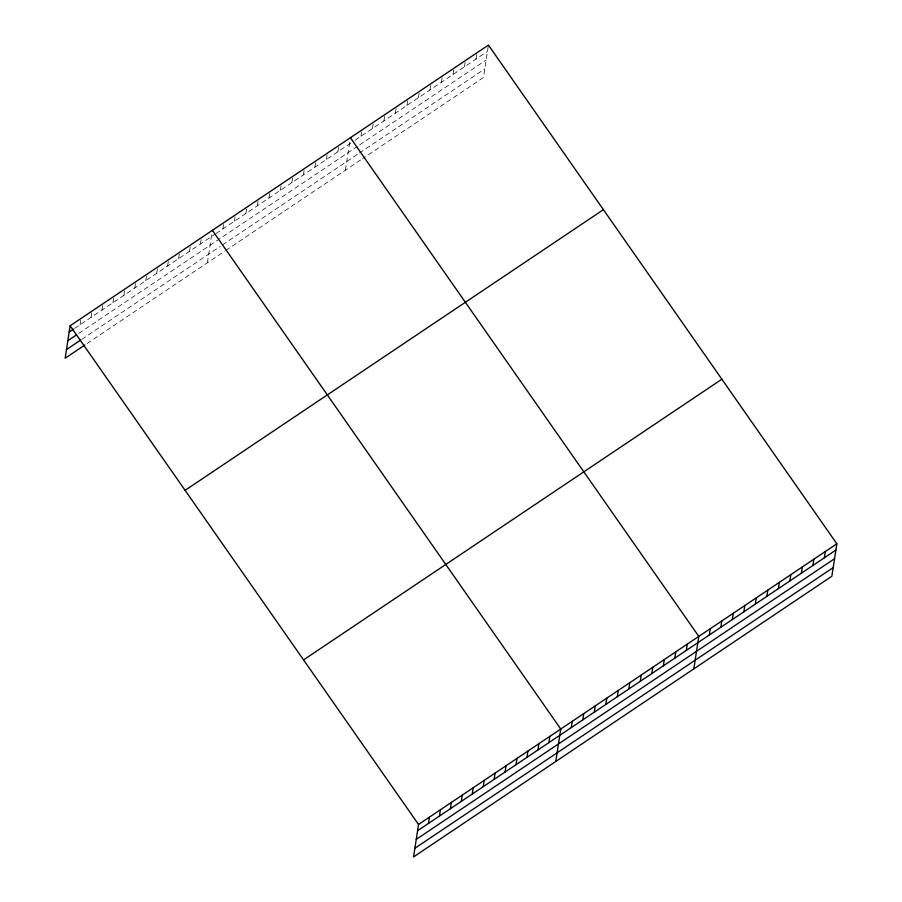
<?xml version="1.0" encoding="UTF-8"?>
<svg xmlns="http://www.w3.org/2000/svg" width="902" height="902" viewBox="0 0 902 902"><rect width="100%" height="100%" fill="white"/><g stroke="black" fill="none" stroke-linecap="round" stroke-linejoin="round"><path stroke-width="0.68" stroke-dasharray="4.51 3.38" d="M80.109 324.709L81.067 318.429M91.046 317.369L92.004 311.089M101.982 310.029L102.952 303.748M112.93 302.689L113.889 296.408M123.867 295.349L124.826 289.068M134.804 288.009L135.774 281.728M145.752 280.669L146.71 274.388M156.689 273.329L157.647 267.048M167.625 265.989L168.584 259.708M178.562 258.649L179.532 252.368M189.51 251.308L190.469 245.028M200.447 243.968L201.405 237.688M207.381 262.786L212.353 230.348M222.895 228.905L223.854 222.625M234.396 221.193L235.354 214.901M245.896 213.47L246.855 207.189M257.397 205.757L258.367 199.466M268.909 198.034L269.675 193.005M280.409 190.311L281.368 184.031M291.91 182.599L292.868 176.318M303.41 174.875L304.38 168.595M314.922 167.163L315.88 160.872M326.423 159.44L327.381 153.16M337.923 151.728L338.69 146.699M345.421 170.162L350.202 138.976M360.935 136.281L361.894 130.001M372.436 128.569L373.394 122.289M383.936 120.845L384.906 114.565M395.448 113.133L396.406 106.853M406.949 105.41L407.907 99.13M418.449 97.698L419.216 92.669M429.95 89.974L430.919 83.694M441.461 82.262L442.42 75.971M452.962 74.539L453.92 68.259M464.462 66.816L465.421 60.535M475.963 59.104L476.933 52.823M488.241 46.352L483.472 77.538L362.683 158.583M74.641 328.384L214.845 234.306M215.995 233.539L354.035 140.915M355.185 140.148L487.475 51.38M78.79 333.345L357.316 146.462M359.616 144.918L486.144 60.017M81.8 339.31L220.212 246.438M222.512 244.893L358.252 153.814M359.402 153.047L484.791 68.913M87.043 343.538L224.643 251.207M225.793 250.44L361.533 159.361"/><path stroke-width="1.35" d="M70.13 325.769L418.528 824.462L413.567 856.9L831.869 576.231L836.842 543.782L488.433 45.1L70.13 325.769L65.158 358.218L84.856 345.004M428.518 823.402L429.476 817.111M439.454 816.062L440.413 809.77M450.391 808.722L451.35 802.43M461.328 801.382L462.298 795.09M472.276 794.042L473.234 787.75M483.213 786.702L484.171 780.41M494.149 779.351L495.119 773.07M505.097 772.011L506.056 765.73M516.034 764.671L516.993 758.39M526.971 757.33L527.941 751.05M537.919 749.99L538.877 743.71M548.856 742.65L549.814 736.37M555.79 761.468L560.762 729.03L212.353 230.348M571.304 727.598L572.263 721.307M582.805 719.875L583.763 713.595M594.305 712.152L595.264 705.871M605.806 704.439L606.775 698.159M617.318 696.716L618.276 690.436M628.818 689.004L629.776 682.713M640.319 681.281L641.277 675M651.819 673.568L652.789 667.277M663.331 665.845L664.289 659.565M674.831 658.122L675.79 651.842M686.332 650.41L687.29 644.129M693.83 668.856L698.802 636.406L350.393 137.724M709.344 634.974L710.302 628.694M720.845 627.251L721.803 620.971M732.345 619.539L733.303 613.247M743.846 611.815L744.815 605.535M755.357 604.103L756.316 597.812M766.858 596.38L767.816 590.1M778.358 588.656L779.317 582.376M789.859 580.944L790.828 574.664M801.371 573.221L802.329 566.941M812.871 565.509L813.829 559.217M824.372 557.786L825.33 551.505M69.161 332.06L73.536 329.117M67.842 340.685L76.591 334.811M66.477 349.581L80.706 340.043M185.102 490.338L603.404 209.67M303.557 659.892L721.859 379.223M418.528 824.462L836.842 543.782M417.57 830.742L835.872 550.073M416.25 839.367L834.553 558.699M414.886 848.263L833.2 567.595"/></g></svg>
